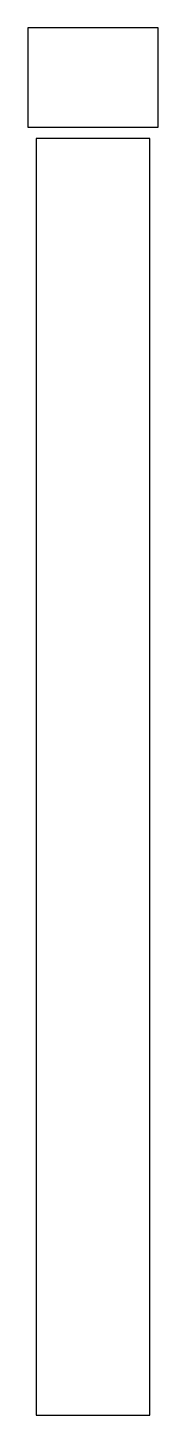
# Model space of a CAD drawing. Header units: millimetres. Extents: x -23 to 23, y -225 to 264.
import ezdxf

# ---------------------------------------------------------------- set-up
doc = ezdxf.new("R2010")
doc.units = ezdxf.units.MM
doc.layers.get('0').update_dxf_attribs({"linetype": 'CONTINUOUS'})

msp = doc.modelspace()

# ---------------------------------------------------------------- linework, layer by layer
for points in [[(-23, 264), (-23, 229), (23, 229), (23, 264)], [(20, 225), (-20, 225), (-20, -225), (20, -225)]]:
    msp.add_lwpolyline(points, close=True)

doc.saveas('drawing.dxf')
